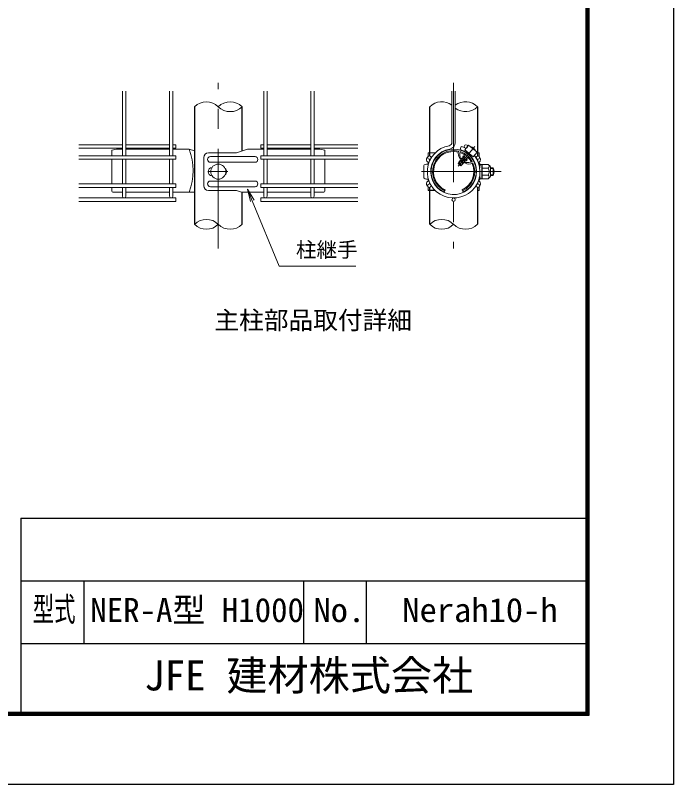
# Model space of a CAD drawing. Units: millimetres, scale not verified. Extents: x -4200 to 4200, y -2970 to 2970.
# Drawn here: x 2102 to 4200, y -2970 to -517 of the extents above; entities that cross this region are included whole.
import ezdxf
from ezdxf.enums import TextEntityAlignment as Align

# ---------------------------------------------------------------- set-up
doc = ezdxf.new("R2010")
doc.units = ezdxf.units.MM
doc.header["$LTSCALE"] = 10
doc.linetypes.add('USER1', pattern=[50.8, 31.75, -6.35, 6.35, -6.35])
for name, color, linetype, lineweight in [('0-2_D-TTL-TXT', 7, 'Continuous', 25), ('0-3_D-TTL', 7, 'Continuous', 25), ('0-4_D-STR1', 1, 'Continuous', 25), ('0-5_D-BMK', 2, 'USER1', 13), ('0-6_D-STR2', 7, 'Continuous', 13), ('0-7_D-STR-DIM', 7, 'Continuous', 13), ('0-A_D-STR3', 3, 'Continuous', 13), ('0-B_D-STR-TXT', 7, 'Continuous', 13)]:
    doc.layers.add(name, color=color, linetype=linetype, lineweight=lineweight)
doc.styles.add('ＭＳ ゴシック', font='')
doc.styles.get('ＭＳ ゴシック').set_extended_font_data('MS Gothic')

msp = doc.modelspace()

# ---------------------------------------------------------------- linework, layer by layer
at = {"layer": '0-3_D-TTL'}
for p, q in [((2120, -2120), (2120, -2740)), ((2120, -2120), (3920, -2120)), ((2120, -2320), (3920, -2320)), ((2320, -2320), (2320, -2520)), ((3020, -2320), (3020, -2520)), ((3220, -2320), (3220, -2520)), ((2120, -2520), (3920, -2520))]:
    msp.add_line(p, q, dxfattribs=at)
at = {"layer": '0-3_D-TTL', "color": 2}
msp.add_lwpolyline([(-4200, 2970), (4200, 2970), (4200, -2970), (-4200, -2970)], close=True, dxfattribs=at)
at = {"layer": '0-3_D-TTL'}
for points in [[(-3930, 2750), (3930, 2750), (3930, -2750), (-3930, -2750)], [(-3927.5, 2747.5), (3927.5, 2747.5), (3927.5, -2747.5), (-3927.5, -2747.5)], [(-3925, 2745), (3925, 2745), (3925, -2745), (-3925, -2745)], [(-3922.5, 2742.5), (3922.5, 2742.5), (3922.5, -2742.5), (-3922.5, -2742.5)], [(-3920, 2740), (3920, 2740), (3920, -2740), (-3920, -2740)]]:
    msp.add_lwpolyline(points, close=True, dxfattribs=at)
at = {"layer": '0-4_D-STR1'}
for p, q in [((2672.7, -808.51), (2672.7, -1183.51)), ((2825.1, -949.24), (2825.1, -808.51)), ((3422.71, -965.55), (3422.71, -808.51)), ((3575.11, -808.51), (3575.11, -965.55)), ((3422.71, -980.16), (3422.71, -976.07)), ((3575.11, -976.45), (3575.11, -980.16)), ((3422.71, -1054.95), (3422.71, -1050.86)), ((3575.11, -1050.86), (3575.11, -1054.95)), ((3575.11, -1050.86), (3575.11, -1054.95)), ((3440.12, -1075.51), (3419.11, -1075.51)), ((3422.71, -1183.51), (3422.71, -1065.47)), ((3575.11, -1065.47), (3575.11, -1183.51)), ((2825.1, -1183.51), (2825.1, -1080.97))]:
    msp.add_line(p, q, dxfattribs=at)
at = {"layer": '0-5_D-BMK'}
for p, q in [((2748.9, -1260.2), (2748.9, -731.83)), ((3498.91, -731.83), (3498.91, -1260.2)), ((3566.13, -935.4), (3513.71, -997.87)), ((2718.9, -1015.51), (2778.9, -1015.51)), ((3650.55, -1015.51), (3396.43, -1015.51))]:
    msp.add_line(p, q, dxfattribs=at)
at = {"layer": '0-6_D-STR2'}
for p, q in [((2443.5, -965.41), (2443.5, -758.51)), ((2454.3, -965.41), (2454.3, -758.51)), ((2593.5, -965.41), (2593.5, -758.51)), ((2604.3, -965.41), (2604.3, -758.51)), ((2893.5, -965.41), (2893.5, -758.51)), ((2904.3, -965.41), (2904.3, -758.51)), ((3043.5, -965.41), (3043.5, -758.51)), ((3054.3, -965.41), (3054.3, -758.51)), ((3493.51, -758.51), (3493.51, -922.11)), ((3504.31, -758.51), (3504.31, -922.11)), ((2304.3, -929.84), (2443.5, -929.84)), ((2454.3, -929.84), (2593.5, -929.84)), ((2604.3, -929.84), (2613.9, -929.84)), ((2613.9, -940.64), (2613.9, -929.84)), ((2893.5, -929.84), (2883.9, -929.84)), ((2883.9, -940.64), (2883.9, -929.84)), ((3043.5, -929.84), (2904.3, -929.84)), ((3193.5, -929.84), (3054.3, -929.84)), ((2304.3, -940.64), (2443.5, -940.64)), ((2454.3, -940.64), (2593.5, -940.64)), ((2604.3, -940.64), (2613.9, -940.64)), ((2893.5, -940.64), (2883.9, -940.64)), ((3043.5, -940.64), (2904.3, -940.64)), ((3193.5, -940.64), (3054.3, -940.64)), ((3519.82, -945.37), (3522.91, -935.02)), ((2304.3, -965.41), (2613.9, -965.41)), ((2304.3, -976.21), (2613.9, -976.21)), ((2443.5, -1054.81), (2443.5, -976.21)), ((2454.3, -1054.81), (2454.3, -976.21)), ((2593.5, -1054.81), (2593.5, -976.21)), ((2604.3, -1054.81), (2604.3, -976.21)), ((2613.9, -965.41), (2613.9, -976.21)), ((2883.9, -965.41), (2883.9, -976.21)), ((3193.5, -965.41), (2883.9, -965.41)), ((3193.5, -976.21), (2883.9, -976.21)), ((2893.5, -1054.81), (2893.5, -976.21)), ((2904.3, -1054.81), (2904.3, -976.21)), ((3043.5, -1054.81), (3043.5, -976.21)), ((3054.3, -1054.81), (3054.3, -976.21)), ((2304.3, -1054.81), (2613.9, -1054.81)), ((2304.3, -1065.61), (2613.9, -1065.61)), ((2443.5, -1094.11), (2443.5, -1065.61)), ((2454.3, -1094.11), (2454.3, -1065.61)), ((2593.5, -1094.11), (2593.5, -1065.61)), ((2604.3, -1094.11), (2604.3, -1065.61)), ((2613.9, -1054.81), (2613.9, -1065.61)), ((3193.5, -1054.81), (2883.9, -1054.81)), ((2883.9, -1054.81), (2883.9, -1065.61)), ((3193.5, -1065.61), (2883.9, -1065.61)), ((2893.5, -1094.11), (2893.5, -1065.61)), ((2904.3, -1094.11), (2904.3, -1065.61)), ((3043.5, -1094.11), (3043.5, -1065.61)), ((3054.3, -1094.11), (3054.3, -1065.61)), ((2304.3, -1099.51), (2613.9, -1099.51)), ((2613.9, -1099.51), (2613.9, -1110.31)), ((3193.5, -1099.51), (2883.9, -1099.51)), ((2883.9, -1099.51), (2883.9, -1110.31)), ((2304.3, -1110.31), (2613.9, -1110.31)), ((3193.5, -1110.31), (2883.9, -1110.31))]:
    msp.add_line(p, q, dxfattribs=at)
for centre in [(3538.26, -935.24), (3421.48, -970.81), (3576.33, -970.81), (3421.48, -1060.21), (3576.33, -1060.21), (3498.91, -1104.91)]:
    msp.add_circle(centre, 5.4, dxfattribs=at)
for centre, radius, start, end in [((3482.71, -922.11), 10.8, 279.83934, 0), ((3482.71, -922.11), 21.6, 279.83934, 0), ((3498.91, -1015.51), 84, 99.83934, 37.62637), ((3498.91, -1015.51), 73.2, 99.83934, 73.39579), ((3498.91, -1015.51), 84, 62.37363, 73.39579), ((2448.9, -1094.11), 5.4, 180, 0), ((2598.9, -1094.11), 5.4, 180, 0), ((2898.9, -1094.11), 5.4, 180, 0), ((3048.9, -1094.11), 5.4, 180, 0)]:
    msp.add_arc(centre, radius, start, end, dxfattribs=at)
at = {"layer": '0-7_D-STR-DIM'}
for centre, start, end in [((2710.8, -846.86), 45.18146, 134.81854), ((2787, -846.86), 45.18146, 134.81854), ((2787, -770.17), 225.18146, 314.81854), ((3460.81, -846.86), 52.7739, 134.81854), ((3537.01, -846.86), 45.18146, 127.2261), ((3537.01, -770.17), 232.7739, 314.81854), ((2710.8, -1221.86), 45.18146, 134.81854), ((3460.81, -1221.86), 45.18146, 134.81854), ((2710.8, -1145.17), 225.18146, 314.81854), ((2787, -1145.17), 225.18146, 314.81854), ((3460.81, -1145.17), 225.18146, 314.81854), ((3537.01, -1145.17), 225.18146, 314.81854)]:
    msp.add_arc(centre, 54.05, start, end, dxfattribs=at)
at = {"layer": '0-A_D-STR3'}
for p, q in [((2424.9, -943.51), (2409.9, -946.51)), ((2409.9, -946.51), (2409.9, -965.41)), ((2424.9, -943.51), (2443.5, -943.51)), ((2454.3, -943.51), (2593.5, -943.51)), ((2604.3, -943.51), (2656.17, -943.51)), ((2656.17, -943.51), (2672.7, -949.24)), ((2806.97, -955.51), (2717.44, -955.51)), ((2841.64, -943.51), (2806.97, -955.51)), ((2893.5, -943.51), (2841.64, -943.51)), ((3043.5, -943.51), (2904.3, -943.51)), ((3072.9, -943.51), (3054.3, -943.51)), ((3072.9, -943.51), (3087.9, -946.51)), ((3087.9, -946.51), (3087.9, -965.41)), ((3417.91, -955.51), (3417.91, -966.77)), ((3440.12, -955.51), (3417.91, -955.51)), ((3561.68, -968.71), (3534.1, -945.57)), ((3538.71, -955.51), (3540.84, -955.51)), ((3540.68, -955.4), (3540.61, -956.82)), ((3553.74, -935.91), (3553.55, -936.44)), ((3574.21, -953.77), (3561.68, -968.71)), ((3567.78, -947.69), (3567.29, -947.97)), ((3575.11, -955.51), (3579.91, -955.51)), ((3579.91, -955.51), (3579.91, -966.77)), ((2409.9, -976.21), (2409.9, -1054.81)), ((2702.44, -970.51), (2702.44, -1060.51)), ((2865.9, -967.51), (2723.67, -967.51)), ((3087.9, -976.21), (3087.9, -1054.81)), ((3519.59, -979.92), (3517.3, -983.38)), ((3519.84, -980.3), (3527.8, -991.17)), ((3521.19, -974.95), (3520.16, -975.4)), ((3521.48, -980.34), (3528.29, -990.9)), ((3524.54, -972.44), (3521.99, -976.3)), ((3521.99, -976.3), (3522.01, -979.51)), ((3522.06, -979.65), (3528.08, -989.05)), ((3522.43, -976.61), (3530.46, -988.21)), ((3527.49, -972.97), (3524.54, -972.44)), ((3524.73, -972.67), (3528.14, -976.86)), ((3528.98, -982.01), (3526.68, -980.08)), ((3528.11, -972.24), (3527.49, -972.97)), ((3527.49, -972.97), (3528.93, -975.21)), ((3528.09, -967.09), (3529.5, -964.95)), ((3528.09, -967.09), (3528.11, -972.24)), ((3528.15, -967), (3531.27, -970.8)), ((3528.25, -972.27), (3529.46, -974.17)), ((3533.6, -965.7), (3529.5, -964.95)), ((3529.62, -965.05), (3532.7, -968.36)), ((3531.14, -980.55), (3534.58, -984.76)), ((3531.99, -979.95), (3533.61, -982.46)), ((3532.79, -979.38), (3534.26, -981.68)), ((3534.5, -964.62), (3533.6, -965.7)), ((3533.92, -965.31), (3534.27, -965.85)), ((3539.05, -980.81), (3534.28, -981.66)), ((3534.5, -964.62), (3534.78, -965.06)), ((3534.51, -962.09), (3534.53, -964.59)), ((3536.18, -976.8), (3539.16, -980.43)), ((3538.65, -974.76), (3541.69, -978.02)), ((3539.05, -980.81), (3542.06, -977.93)), ((3539.53, -974), (3542.06, -977.93)), ((3540.59, -974.14), (3540.04, -974.8)), ((3540.15, -973.45), (3540.53, -974.05)), ((3546.93, -972.91), (3540.53, -974.05)), ((3552.97, -966.16), (3551.57, -966.41)), ((2865.9, -985.51), (2723.67, -985.51)), ((3403.51, -1035.01), (3403.51, -996.01)), ((3417.91, -985.51), (3417.91, -993.26)), ((3417.91, -993.26), (3417.91, -991.51)), ((3513.13, -989.68), (3514.63, -987.41)), ((3513.13, -989.68), (3521.94, -997.07)), ((3515.28, -987.53), (3514.63, -987.41)), ((3515.29, -987.71), (3520.6, -995.95)), ((3515.9, -986.79), (3515.36, -987.43)), ((3515.87, -987.02), (3521.89, -996.43)), ((3515.9, -985.5), (3517.3, -983.38)), ((3515.9, -985.5), (3515.9, -986.79)), ((3516.45, -985.33), (3523.02, -995.87)), ((3522.68, -996.27), (3521.9, -996.41)), ((3523.06, -995.91), (3522.02, -997.07)), ((3522.68, -996.27), (3523.06, -995.91)), ((3523.06, -995.91), (3528.29, -990.9)), ((3528.01, -989.14), (3527.52, -989.71)), ((3528.01, -989.14), (3530.55, -988.68)), ((3534.77, -984.64), (3530.55, -988.68)), ((3534.98, -986.52), (3534.72, -987.61)), ((3579.91, -985.51), (3579.91, -993.26)), ((3581.31, -994.71), (3580.78, -996.71)), ((3582.81, -994.71), (3581.51, -999.6)), ((3582.01, -1002.01), (3583.17, -992.53)), ((3582.01, -1003.25), (3582.01, -1002.01)), ((3582.91, -993.94), (3582.91, -990.01)), ((3588.41, -992.26), (3583.47, -992.26)), ((3588.6, -1015.51), (3588.6, -992.34)), ((3608.99, -1004.26), (3588.6, -1004.26)), ((3608.99, -993), (3588.9, -993)), ((3616.51, -1030.51), (3616.51, -1000.51)), ((3616.51, -1003.51), (3624.91, -1003.51)), ((3616.51, -1005.54), (3625.88, -1005.54)), ((3624.91, -1027.51), (3624.91, -1003.51)), ((3582.01, -1029.01), (3582.01, -1027.78)), ((3582.01, -1029.01), (3583.17, -1038.5)), ((3588.6, -1015.51), (3588.6, -1038.69)), ((3608.99, -1026.77), (3588.6, -1026.77)), ((3616.51, -1025.48), (3625.88, -1025.48)), ((3616.51, -1027.51), (3624.91, -1027.51)), ((2865.9, -1045.51), (2723.67, -1045.51)), ((3417.91, -1037.76), (3417.91, -1045.51)), ((3417.91, -1039.51), (3417.91, -1037.76)), ((3579.91, -1037.76), (3579.91, -1045.51)), ((3581.31, -1036.32), (3580.78, -1034.32)), ((3581.41, -1041.01), (3581.41, -1037.09)), ((3581.41, -1041.01), (3582.91, -1041.01)), ((3582.81, -1036.32), (3581.51, -1031.43)), ((3582.91, -1041.01), (3582.91, -1037.09)), ((3588.48, -1038.76), (3583.47, -1038.76)), ((3588.9, -1038.03), (3588.76, -1038.54)), ((3608.99, -1038.03), (3588.9, -1038.03)), ((2409.9, -1065.61), (2409.9, -1077.97)), ((2806.97, -1075.51), (2717.44, -1075.51)), ((2865.9, -1063.51), (2723.67, -1063.51)), ((2822.72, -1080.97), (2806.97, -1075.51)), ((3087.9, -1065.61), (3087.9, -1077.97)), ((3417.91, -1064.26), (3417.91, -1075.51)), ((3440.12, -1075.51), (3417.91, -1075.51)), ((3459.11, -1075.51), (3456.98, -1075.51)), ((3468.91, -1080.97), (3472.16, -1073.88)), ((3528.91, -1080.97), (3525.66, -1073.88)), ((3575.11, -1075.51), (3579.91, -1075.51)), ((3579.91, -1064.26), (3579.91, -1075.51)), ((2443.5, -1080.97), (2412.9, -1080.97)), ((2593.5, -1080.97), (2454.3, -1080.97)), ((2672.7, -1080.97), (2604.3, -1080.97)), ((2822.72, -1080.97), (2893.5, -1080.97)), ((2904.3, -1080.97), (3043.5, -1080.97)), ((3054.3, -1080.97), (3084.9, -1080.97))]:
    msp.add_line(p, q, dxfattribs=at)
for points in [[(3574.21, -953.77), (3546.63, -930.63), (3534.1, -945.57)], [(3522.01, -979.51), (3521.39, -980.25), (3519.59, -979.92)], [(3534.26, -981.68), (3533.61, -982.46), (3534.77, -984.64)], [(3581.41, -993.94), (3581.41, -990.01), (3582.91, -990.01)]]:
    msp.add_lwpolyline(points, dxfattribs=at)
msp.add_circle((2748.9, -1015.51), 24, dxfattribs=at)
for centre, radius, start, end in [((2469.52, -1012.24), 198.9, 339.78603, 20.21397), ((2717.44, -970.51), 15, 90, 180), ((3498.91, -1015.51), 72, 294.62432, 245.37568), ((3498.91, -1015.51), 67.2, 76.51477, 245.37568), ((3498.91, -1015.51), 64.2, 76.39388, 245.37568), ((3542.86, -957.14), 29.13, 166.14552, 218.81508), ((3578.13, -958.35), 59.31, 173.19065, 196.25963), ((3498.91, -1015.51), 64.2, 54.62674, 71.81465), ((3498.91, -1015.51), 67.2, 27.59553, 72.40447), ((3549.04, -955.77), 20.41, 20.1954, 79.8046), ((2723.67, -976.51), 9, 90, 270), ((2865.9, -976.51), 9, 270, 90), ((3421.66, -976.51), 9.75, 119.47317, 247.38014), ((3416.37, -976.51), 9.13, 9.9641, 11.59585), ((3614.21, -1017.61), 95.24, 143.32909, 156.79151), ((3476.82, -902.32), 95.24, 303.20849, 316.67091), ((3498.91, -1015.51), 64.2, 28.18535, 45.37326), ((3581.45, -976.51), 9.13, 168.40415, 170.0359), ((3573.16, -976.51), 11.25, 306.8699, 43.36468), ((2730.2, -1015.51), 13.5, 94.99037, 265.00963), ((3416.37, -976.51), 9.13, 279.7159, 299.45512), ((3498.91, -1015.51), 64.2, 294.62432, 23.60612), ((3498.91, -1015.51), 67.2, 294.62432, 23.48523), ((3548.76, -962.09), 29.13, 241.18492, 293.85448), ((3541.45, -927.57), 59.31, 263.74037, 286.80935), ((3581.45, -976.51), 9.13, 240.54488, 260.2841), ((3578.41, -993.94), 3, 345.11181, 0), ((3584.41, -1000.37), 3, 165.11181, 171.06848), ((3580.29, -1003.32), 1.71, 2.43295, 14.61313), ((3579.91, -993.94), 3, 345.11181, 0), ((3583.47, -992.56), 0.3, 90, 173), ((3588.41, -992.56), 0.3, 22.7756, 90), ((3573.96, -998.63), 15.97, 339.37322, 22.7756), ((3526.34, -1015.51), 63.57, 0, 10.20031), ((3605.94, -998.63), 6.4, 298.45309, 61.54691), ((3591.72, -1015.51), 20.62, 0, 33.09348), ((3596.18, -1013.28), 24, 32.13463, 57.68315), ((3602.41, -1015.51), 25.5, 331.92751, 28.07249), ((2761.47, -1015.51), 13.5, 314.07965, 45.92035), ((3580.29, -1027.71), 1.71, 345.38687, 357.56705), ((3573.96, -1032.4), 15.97, 337.2244, 20.62678), ((3526.34, -1015.51), 63.57, 349.79969, 0), ((3591.72, -1015.51), 20.62, 326.90652, 0), ((3605.94, -1032.4), 6.4, 298.45309, 61.54691), ((2723.67, -1054.51), 9, 90, 270), ((2865.9, -1054.51), 9, 270, 90), ((3421.66, -1054.51), 9.75, 112.61986, 240.52683), ((3416.37, -1054.51), 9.13, 60.54488, 80.2841), ((3581.45, -1054.51), 9.13, 99.7159, 119.45512), ((3573.16, -1054.51), 11.25, 316.63532, 53.1301), ((3578.41, -1037.09), 3, 0, 14.88819), ((3584.41, -1030.66), 3, 188.93152, 194.88819), ((3579.91, -1037.09), 3, 0, 14.88819), ((3583.47, -1038.46), 0.3, 187, 270), ((3588.48, -1038.46), 0.3, 270, 345), ((3596.18, -1017.75), 24, 302.31685, 327.86537), ((2412.9, -1077.97), 3, 180, 270), ((2717.44, -1060.51), 15, 180, 270), ((3084.9, -1077.97), 3, 270, 0), ((3416.37, -1054.51), 9.13, 348.40415, 350.0359)]:
    msp.add_arc(centre, radius, start, end, dxfattribs=at)
for centre, start_param, end_param in [((3417.91, -996.01), 1.5707963, 3.1415927), ((3417.91, -1035.01), 3.1415927, 4.712389)]:
    msp.add_ellipse(centre, major_axis=(14.4, 0), ratio=0.3125, start_param=start_param, end_param=end_param, dxfattribs=at)
at = {"layer": '0-B_D-STR-TXT'}
msp.add_line((2850.96, -1111.08), (2841.81, -1071.57), dxfattribs=at)
msp.add_lwpolyline([(2863.28, -1105.97), (2841.81, -1071.57), (2857.12, -1108.52), (2943.3, -1316.63), (3186.86, -1316.63)], dxfattribs=at)

# ---------------------------------------------------------------- texts
at = {"layer": '0-2_D-TTL-TXT', "style": 'ＭＳ ゴシック'}
for s, height, p in [('主柱部品取付詳細', 57.7, (2736.5, -1535.36)), ('NER-A型 H1000', 76.97, (2340.93, -2474.8)), ('JFE 建材株式会社', 96.21, (2512.38, -2698.5))]:
    msp.add_text(s, height=height, dxfattribs=at).set_placement(p, align=Align.BOTTOM_LEFT)
for s, height, width, p in [('型式', 76.97, 0.65, (2157.47, -2472.14)), ('No.', 76.98, 1.05, (3052, -2474.8)), ('Nerah10-h', 76.98, 1.05, (3335.33, -2474.8))]:
    msp.add_text(s, height=height, dxfattribs=dict(at, width=width)).set_placement(p, align=Align.BOTTOM_LEFT)
at = {"layer": '0-B_D-STR-TXT', "style": 'ＭＳ ゴシック'}
msp.add_text('柱継手', height=48.09, dxfattribs=at).set_placement((2996.25, -1302.77), align=Align.BOTTOM_LEFT)

doc.saveas('drawing.dxf')
